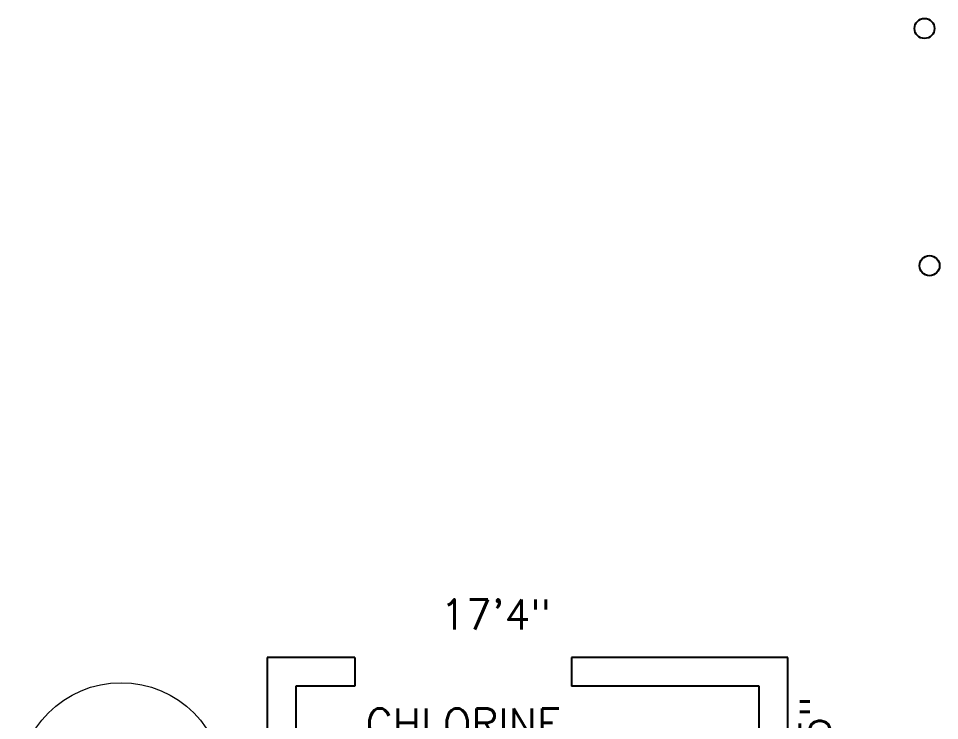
# Model space of a CAD drawing. Header units: inches. Extents: x -578 to 4567, y -980 to 6106.
# Drawn here: x 2214.7 to 2582.5, y 4164.3 to 4444.5 of the extents above; entities that cross this region are included whole.
import ezdxf
from ezdxf.enums import TextEntityAlignment as Align

# ---------------------------------------------------------------- set-up
doc = ezdxf.new("R2010")
doc.units = ezdxf.units.IN
doc.header["$LTSCALE"] = 25.4
doc.header["$MEASUREMENT"] = 0
for name, color, linetype in [('A-DIMS', 1, 'CONTINUOUS'), ('A-RAIL', 2, 'CONTINUOUS'), ('A-TEXT', 2, 'CONTINUOUS'), ('A-WALL-CMU', 30, 'CONTINUOUS')]:
    doc.layers.add(name, color=color, linetype=linetype)
doc.layers.add('A-EQ', color=111, linetype='CONTINUOUS', lineweight=20)
doc.styles.add('SIMPLEX', font='simplex')

msp = doc.modelspace()

# ---------------------------------------------------------------- linework, layer by layer
at = {"layer": 'A-EQ'}
msp.add_circle((2255.717889, 4138.376377), 41, dxfattribs=at)
at = {"layer": 'A-RAIL'}
for centre in [(2576.521194, 4440.454763), (2578.53728, 4345.788729)]:
    msp.add_circle(centre, 4, dxfattribs=at)
at = {"layer": 'A-WALL-CMU'}
for p, q in [((2314, 4189.5), (2314, 3946)), ((2349, 4189.5), (2314, 4189.5)), ((2349, 4189.5), (2349, 4178)), ((2522, 4189.5), (2435.5, 4189.5)), ((2435.5, 4189.5), (2435.5, 4178)), ((2522, 4026), (2522, 4189.5)), ((2325.5, 4178), (2325.5, 3997)), ((2349, 4178), (2325.5, 4178)), ((2510.5, 4178), (2435.5, 4178)), ((2510.5, 3997), (2510.5, 4178))]:
    msp.add_line(p, q, dxfattribs=at)

# ---------------------------------------------------------------- texts
at = {"layer": 'A-DIMS', "style": 'SIMPLEX'}
msp.add_text('17\'4"', height=12, dxfattribs=at).set_placement((2405.250179, 4206.585897), align=Align.MIDDLE)
msp.add_text('13\'7.5"', height=12, rotation=90, dxfattribs=at).set_placement((2532.742339, 4144.066595), align=Align.MIDDLE)
at = {"layer": 'A-TEXT', "style": 'SIMPLEX'}
msp.add_text('CHLORINE', height=12, dxfattribs=at).set_placement((2392.434114, 4163.037875), align=Align.MIDDLE)

doc.saveas('drawing.dxf')
